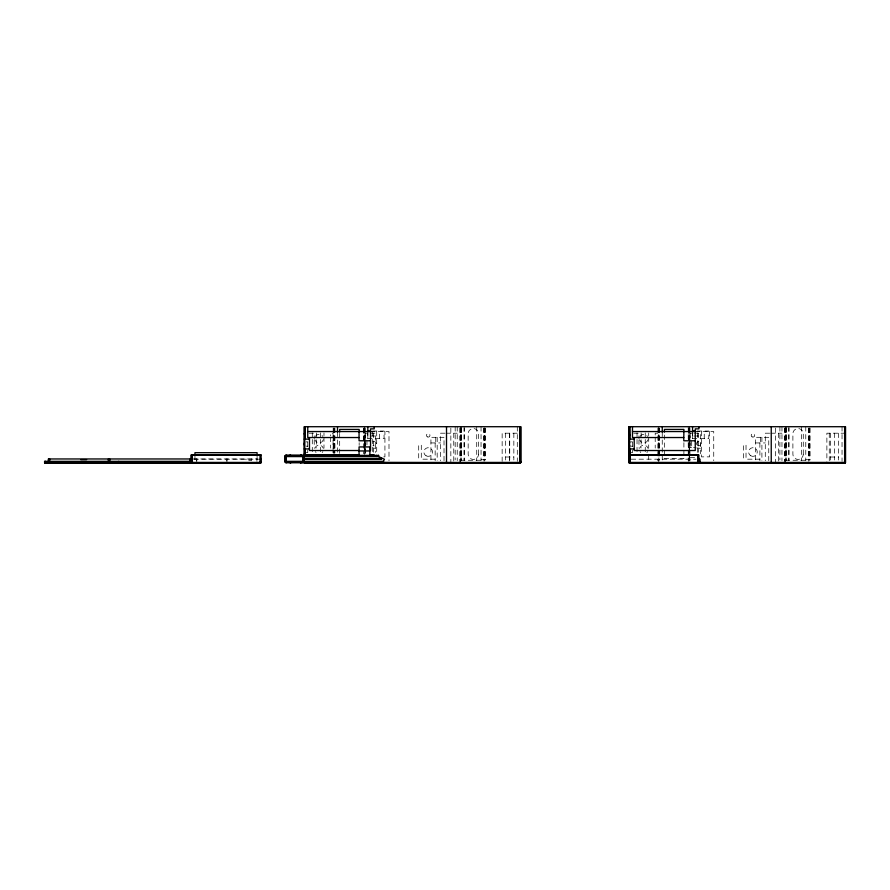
<?xml version="1.0" encoding="UTF-8"?>
<svg xmlns="http://www.w3.org/2000/svg" width="890" height="890" viewBox="0 0 890 890"><rect width="100%" height="100%" fill="white"/><g stroke="black" fill="none" stroke-linecap="round" stroke-linejoin="round"><path stroke-width="0.67" stroke-dasharray="4.45 3.34" d="M367.826 431.038L367.826 438.614L367.826 433.196M379.518 438.614L379.518 431.038M461.565 428.046L461.565 460.264L481.045 460.264M464.157 426.711L464.157 460.264L464.157 428.046M692.553 431.038L692.553 438.614L692.553 433.196M704.246 438.614L704.246 431.038M786.293 428.046L786.293 460.264L805.773 460.264M788.885 426.711L788.885 460.264L788.885 428.046M372.487 431.038L384.057 431.038L384.057 438.614L366.958 438.614L366.958 444.8M697.226 431.038L708.785 431.038L708.785 438.614L691.686 438.614L691.686 447.27L695.402 447.737M370.529 431.55L388.997 431.55L388.997 460.697M695.257 431.55L713.736 431.55L713.736 460.697M309.041 433.196L314.237 433.196L314.237 438.614M363.498 433.196L369.55 433.196M370.418 433.196L375.613 433.196L375.613 452.465M444.933 433.196L440.561 433.196L440.561 460.697M446.124 433.196L457.226 433.196M517.301 433.196L502.149 433.196L502.149 461.343M633.78 433.196L638.976 433.196L638.976 438.614M657.81 433.196L655.207 433.196L655.207 435.911M688.226 433.196L693.221 433.196M693.855 433.196L700.341 433.196L700.341 453.844M769.661 433.196L765.289 433.196L765.289 460.697M770.851 433.196L781.965 433.196M845.5 433.196L826.877 433.196L826.877 461.343M370.418 436.011L375.613 436.011M693.855 436.011L700.341 436.011M306.015 441.863L307.751 441.863M630.743 441.863L632.479 441.863M430.927 442.942L440.561 442.942M755.654 442.942L765.289 442.942M306.015 446.19L307.751 446.19M630.743 446.19L632.479 446.19M689.094 447.27L691.686 447.27M306.015 452.687L307.751 452.687L307.751 439.972M630.743 452.687L632.479 452.687L632.479 439.972M383.724 456.87L384.925 456.87L384.925 431.55M505.62 457.015L513.841 457.015M830.348 457.015L838.569 457.015M690.173 457.66L696.336 457.66M192.941 458.962L257.088 458.962M194.031 459.184L258.745 459.184M435.154 459.184L421.293 459.184L421.293 445.111L418.701 445.111L418.701 460.697M631.255 459.184L695.969 459.184M759.882 459.184L746.02 459.184L746.02 445.111L743.428 445.111L743.428 460.697M481.045 459.718L484.505 459.718M805.773 459.718L809.244 459.718M696.636 447.893L700.341 448.36M373.144 448.048L375.613 448.36M842.04 426.711L842.04 461.343M838.569 433.196L838.569 460.008M834.464 433.196L834.464 460.008M830.348 433.196L830.348 460.008M829.269 433.196L829.269 460.697M810.1 428.09L810.1 459.963M809.666 428.09L809.666 459.963M809.355 428.09L809.355 459.963M809.244 428.079L809.244 459.963M808.81 428.09L808.81 461.343M808.376 428.09L808.376 459.963M805.773 426.711L805.773 460.697M801.445 426.711L801.445 460.697M786.293 426.711L786.293 460.697M785.859 428.09L785.859 459.963M785.425 428.079L785.425 462.422M785.314 426.711L785.314 461.053M784.991 428.079L784.991 461.053M784.557 428.079L784.557 462.422M781.965 426.711L781.965 460.697M779.907 426.711L779.907 459.963M778.494 433.196L778.494 461.131M775.579 428.079L775.579 462.422M768.76 460.697L768.76 437.313L755.654 437.313L755.654 460.697M761.907 437.313L761.907 460.697M760.472 437.313L760.472 442.942M759.882 442.942L759.882 460.697M709.653 431.55L709.653 456.87L701.431 456.87L701.431 431.55M698.394 433.196L698.394 452.231M697.426 432.929L697.426 452.365M690.173 433.196L690.173 448.148M689.95 428.079L689.95 441.818M689.95 443.198L689.95 461.053M689.516 426.711L689.516 439.07M689.516 440.45L689.516 461.053M689.205 428.079L689.205 439.07M689.205 440.45L689.205 461.053M689.094 428.079L689.094 461.053M688.66 428.09L688.66 441.952M688.66 443.331L688.66 461.343M688.226 426.711L688.226 460.697M683.898 442.697L683.898 458.639L664.407 458.639L664.407 433.397M662.249 432.139L662.249 460.697M659.646 428.09L659.646 459.963M659.212 428.09L659.212 459.963M658.778 426.711L658.9 461.343M658.667 428.09L658.667 459.963M658.344 428.09L658.344 461.343M657.91 428.09L657.81 460.697M655.207 437.257L655.207 448.082M648.71 432.918L648.71 435.711M648.71 437.023L648.71 448.204M648.71 454.846L648.71 460.697M645.25 432.863L645.25 438.136M645.25 439.46L645.25 455.28M641.134 432.918L641.134 438.403M641.134 439.771L641.134 447.993M638.976 439.972L638.976 448.082M637.029 432.863L637.029 438.136M637.029 439.46L637.029 455.28M517.301 426.711L517.301 461.343M513.841 433.196L513.841 460.008M509.725 433.196L509.725 460.008M509.525 433.196L509.525 461.343M505.62 433.196L505.62 460.008M485.373 428.09L485.373 459.963M484.939 428.09L484.939 459.963M484.627 428.09L484.627 459.963M484.505 428.079L484.505 459.963M484.394 428.09L484.394 459.963M484.071 428.09L484.071 461.343M483.648 428.09L483.648 459.963M481.045 426.711L481.045 460.697M476.717 426.711L476.717 460.697M461.565 426.711L461.565 460.697M461.131 428.09L461.131 459.963M460.697 428.079L460.697 462.422M460.575 426.711L460.575 461.053M460.264 428.079L460.264 461.053M459.83 428.079L459.83 462.422M457.226 426.711L457.226 460.697M455.179 426.711L455.179 459.963M453.767 433.196L453.767 461.131M450.841 428.079L450.841 462.422M444.021 460.697L444.021 437.313L430.927 437.313L430.927 460.697M437.179 437.313L437.179 460.697M435.744 437.313L435.744 442.942M435.154 442.942L435.154 460.697M376.704 431.55L376.704 456.87M373.666 433.196L373.666 452.231M372.699 431.55L372.699 452.365M365.445 433.196L365.445 453.589M365.223 428.079L365.223 441.818M365.223 443.198L365.223 447.314M365.223 448.694L365.223 454.189M364.789 426.711L364.789 439.07M364.789 440.45L364.789 444.566M364.789 445.946L364.789 454.189M364.477 428.079L364.477 439.07M364.477 440.45L364.477 444.566M364.477 445.946L364.477 454.189M364.355 428.079L364.355 447.314M364.355 448.694L364.355 454.189M364.244 428.09L364.244 441.952M363.921 428.09L363.921 441.952M363.498 428.09L363.498 453.822M359.159 442.697L359.159 445.356M339.68 433.397L339.68 453.322M337.51 432.139L337.51 453.032M334.918 428.09L334.918 453.032M334.484 428.09L334.484 453.032M334.162 428.09L334.162 453.032M333.939 428.09L334.05 453.032M333.617 428.09L333.617 453.032M333.183 428.09L333.183 453.032M333.071 452.443L333.071 433.196L330.479 433.196L330.479 435.911M330.479 437.257L330.479 448.082M323.982 432.918L323.982 435.711M323.982 437.023L323.982 448.204M320.522 432.863L320.522 438.136M320.522 439.46L320.522 455.28M316.406 432.918L316.406 438.403M316.406 439.771L316.406 447.993M314.237 439.972L314.237 448.082M312.29 432.863L312.29 438.136M312.29 439.46L312.29 455.28M257.088 455.202L257.088 459.184M256.921 458.962L256.921 461.343M251.681 458.962L251.681 460.475L246.052 460.475L246.052 458.962M227.15 458.962L227.15 461.343M226.672 458.962L226.672 461.343M196.846 458.962L196.846 461.343M196.367 458.962L196.367 461.343M194.955 455.28L194.955 459.184M648.02 439.738A4.328 4.328 0 0 1 639.665 439.738M640.088 436.445A4.328 4.328 0 0 1 647.597 436.445M647.597 451.608A4.328 4.328 0 0 1 646.908 452.498M640.778 452.498A4.328 4.328 0 0 1 640.088 451.608M639.665 448.315A4.328 4.328 0 0 1 648.02 448.315M323.293 439.738A4.328 4.328 0 0 1 314.926 439.738M315.36 436.445A4.328 4.328 0 0 1 322.859 436.445M322.859 451.608A4.328 4.328 0 0 1 322.18 452.498M316.05 452.498A4.328 4.328 0 0 1 315.36 451.608M314.926 448.315A4.328 4.328 0 0 1 323.293 448.315M372.91 441.829A2.169 2.169 0 0 1 376.159 443.698A2.169 2.169 0 0 1 372.91 445.579M803.281 454.223L803.281 433.742A5.195 5.195 0 0 0 798.085 428.546A5.195 5.195 0 0 0 792.89 433.742L792.89 454.223A5.195 5.195 0 0 0 798.085 459.418A5.195 5.195 0 0 0 803.281 454.223M478.553 454.223L478.553 433.742A5.195 5.195 0 0 0 473.358 428.546A5.195 5.195 0 0 0 468.162 433.742L468.162 454.223A5.195 5.195 0 0 0 473.358 459.418A5.195 5.195 0 0 0 478.553 454.223M697.638 445.579A2.169 2.169 0 0 0 700.886 443.698A2.169 2.169 0 0 0 697.638 441.829A2.169 2.169 0 0 0 697.638 445.579M752.083 436.868A1.736 1.736 0 0 0 754.687 435.366A1.736 1.736 0 0 0 752.083 433.864A1.736 1.736 0 0 0 752.083 436.868M750.782 455.78A4.328 4.328 0 0 0 757.279 452.031A4.328 4.328 0 0 0 750.782 448.282A4.328 4.328 0 0 0 750.782 455.78M427.356 436.868A1.736 1.736 0 0 0 429.959 435.366A1.736 1.736 0 0 0 427.356 433.864A1.736 1.736 0 0 0 427.356 436.868M426.054 455.78A4.328 4.328 0 0 0 432.551 452.031A4.328 4.328 0 0 0 426.054 448.282A4.328 4.328 0 0 0 426.054 455.78"/><path stroke-width="1.33" d="M304.714 456.615L304.714 448.927M304.714 439.126L304.714 426.711L304.714 455.802M629.441 459.184L629.441 448.927M629.441 439.126L629.441 426.711L629.875 463.29L844.632 463.29L845.5 462.422L845.5 426.711L629.019 426.711L629.019 462.422L629.875 463.29L629.875 448.927M193.008 463.29L191.283 459.184L191.495 454.846L260.981 454.846M259.902 462.422L259.29 463.29M519.682 462.422L519.382 463.178M844.41 462.422L844.109 463.178M260.358 462.422L259.646 463.29M520.138 462.422L519.426 463.29M844.877 462.422L844.154 463.29M520.65 426.711L520.65 462.422L519.905 463.29L305.148 463.29L304.28 462.422M845.389 426.711L845.389 462.422L844.632 463.29L844.632 426.711M260.703 462.422L260.125 463.29L45.368 463.29L44.5 462.422L260.981 462.422L260.87 454.846M520.483 462.422L519.905 463.29L519.905 426.711M845.211 462.422L844.632 463.29M192.14 454.846L192.14 462.422C190.226 448.204 192.83 457.16 189.982 462.422L190.849 463.29M519.905 463.29L520.695 462.422M844.577 463.29L845.433 462.422M629.875 455.713L629.019 454.846L698.505 454.846L698.717 459.184L696.992 463.29M260.125 454.846L260.125 463.29L260.981 462.422M378.55 455.28L378.55 456.581L384.458 459.273L382.967 461.999L381.143 462.644L286.102 462.644L284.8 461.343L284.8 456.581L286.102 455.28L378.55 455.402M304.28 443.598L304.514 442.731M304.28 454.412L304.514 453.555M373.121 462.422L372.265 463.29M375.291 462.422L374.423 463.29M519.849 463.29L520.772 462.422L520.772 426.711L304.28 426.711L304.28 461.343L302.989 462.644L302.989 456.581L304.28 455.28M629.019 443.598L629.019 433.63M629.019 454.412L629.019 444.455M697.86 454.846L697.86 462.422L698.505 454.846L698.717 459.184L700.018 459.184L700.018 462.422L699.151 463.29M285.534 455.457L284.978 456.581L285.534 462.466L286.102 462.644L286.102 455.28L285.445 455.457L304.113 455.457L303.957 461.999L302.989 462.644L303.635 455.936L284.978 455.936M300.13 455.936L301.254 455.28L299.007 455.936M629.241 442.731L629.875 442.096M629.241 453.555L629.875 452.921M299.974 455.936L301.254 455.28L299.563 455.936M286.102 455.28L285.445 456.581L286.102 462.644M260.125 463.29L260.915 462.422L260.058 463.29M259.902 463.29L260.559 462.422L260.559 454.846M519.682 463.29L520.339 462.422L520.339 426.711M844.421 463.29L845.066 462.422L845.066 426.711M117.892 463.29L118.759 461.343M290.641 462.466L289.995 462.644L291.297 462.466M290.73 462.466L289.995 462.644L290.974 462.466M367.826 431.038L370.529 431.038M692.553 431.038L695.257 431.038M307.751 431.55L371.341 431.55M632.479 431.55L696.069 431.55M359.059 437.535L307.751 437.535L307.751 426.711M683.787 437.535L632.479 437.535L632.479 426.711M304.28 439.126L309.475 439.126M629.019 439.126L634.214 439.126M370.529 440.784L359.059 440.784L359.059 431.55M695.257 440.784L683.787 440.784L683.898 429.414L664.407 429.414L664.407 432.073M304.28 448.927L309.475 448.927M629.019 448.927L634.214 448.927M359.426 450.518L309.475 450.518L309.475 437.535M359.059 450.952L369.884 450.952M359.249 454.846L304.28 454.846L304.714 455.28M369.606 454.846L373.778 454.846L373.989 455.713M191.383 454.968L260.125 454.968M304.402 454.968L358.592 454.968M369.717 454.968L373.889 454.968M629.13 454.968L698.617 454.968M304.28 455.713L378.55 455.713M304.28 456.147L378.55 456.147M284.8 456.581L302.989 456.581M304.28 458.317L381.499 458.317M304.28 458.751L381.499 458.751M192.207 458.962L48.394 458.962L48.394 461.343M304.28 459.062L381.499 459.062M191.283 459.184L189.982 459.184L189.982 462.422M260.125 459.184L260.981 459.184M304.28 459.184L381.499 459.184L381.499 457.927M629.019 459.184L629.875 459.184M80.756 459.618L86.608 459.618M189.982 461.343L44.5 461.343L45.368 463.29L45.368 461.343M260.358 461.343L260.981 461.343M284.8 461.343L383.635 461.343M520.138 461.343L520.772 461.343M629.019 461.343L629.875 461.343M284.978 461.999L382.967 461.999M285.445 462.466L520.772 462.422M629.019 462.422L845.5 462.422M44.611 462.856L260.87 462.856M305.148 462.422L305.148 463.29L304.402 462.422L520.65 462.856M629.13 462.856L845.389 462.856M44.934 463.178L260.559 463.178M304.714 463.178L520.339 463.178M629.441 463.178L845.066 463.178M299.952 462.466L301.254 462.644L300.609 462.466M300.275 462.466L301.254 462.644L300.52 462.466M772.108 463.29L771.241 462.422L771.241 426.711M447.381 463.29L446.513 462.422L446.513 426.711M629.942 463.29L629.085 462.422L629.13 426.711M305.203 463.29L304.469 462.856M45.423 463.29L44.611 462.422M630.098 463.29L629.297 462.422M305.37 463.29L304.569 462.422M45.579 463.29L44.789 462.422M629.875 463.29L629.13 462.422M630.354 463.29L629.642 462.422M305.626 463.29L304.914 462.422M45.846 463.29L45.123 462.422M630.71 463.29L630.098 462.422M292.243 455.936L289.995 455.28L291.119 455.936M305.148 463.29L304.714 462.422M45.368 463.29L44.934 461.343M291.686 455.936L289.995 455.28L291.275 455.936M629.241 434.498L629.875 435.132M629.241 445.323L629.875 445.957M305.671 463.178L305.37 462.422M45.891 463.178L45.59 462.422M698.717 459.184L700.018 462.422M304.28 433.63L304.514 434.498M304.28 444.455L304.514 445.323M698.939 426.711L698.939 428.869L695.257 428.869L695.257 450.518L634.214 450.518L634.214 437.535M692.553 426.711L692.553 431.906M662.249 426.711L662.249 432.251M629.875 426.711L629.875 439.126M374.212 426.711L374.212 428.869L370.529 428.869L370.529 450.518M369.884 455.28L369.884 446.936L359.059 446.936L359.059 456.025M367.826 426.711L367.826 431.906M359.159 432.073L359.159 429.414L339.68 429.414L339.68 432.073M337.51 426.711L337.51 432.251M305.148 426.711L305.148 439.126M305.148 448.927L305.148 455.335M304.402 426.711L304.402 456.615M257.088 455.28L257.088 452.687L194.955 452.687L194.955 455.28M109.659 458.962L109.659 461.343M109.492 458.962L109.492 461.343M109.014 458.962L109.014 461.343M108.369 458.962L108.369 461.343M49.695 458.962L49.695 461.343M49.05 458.962L49.05 461.343M48.572 458.962L48.572 461.343"/></g></svg>
